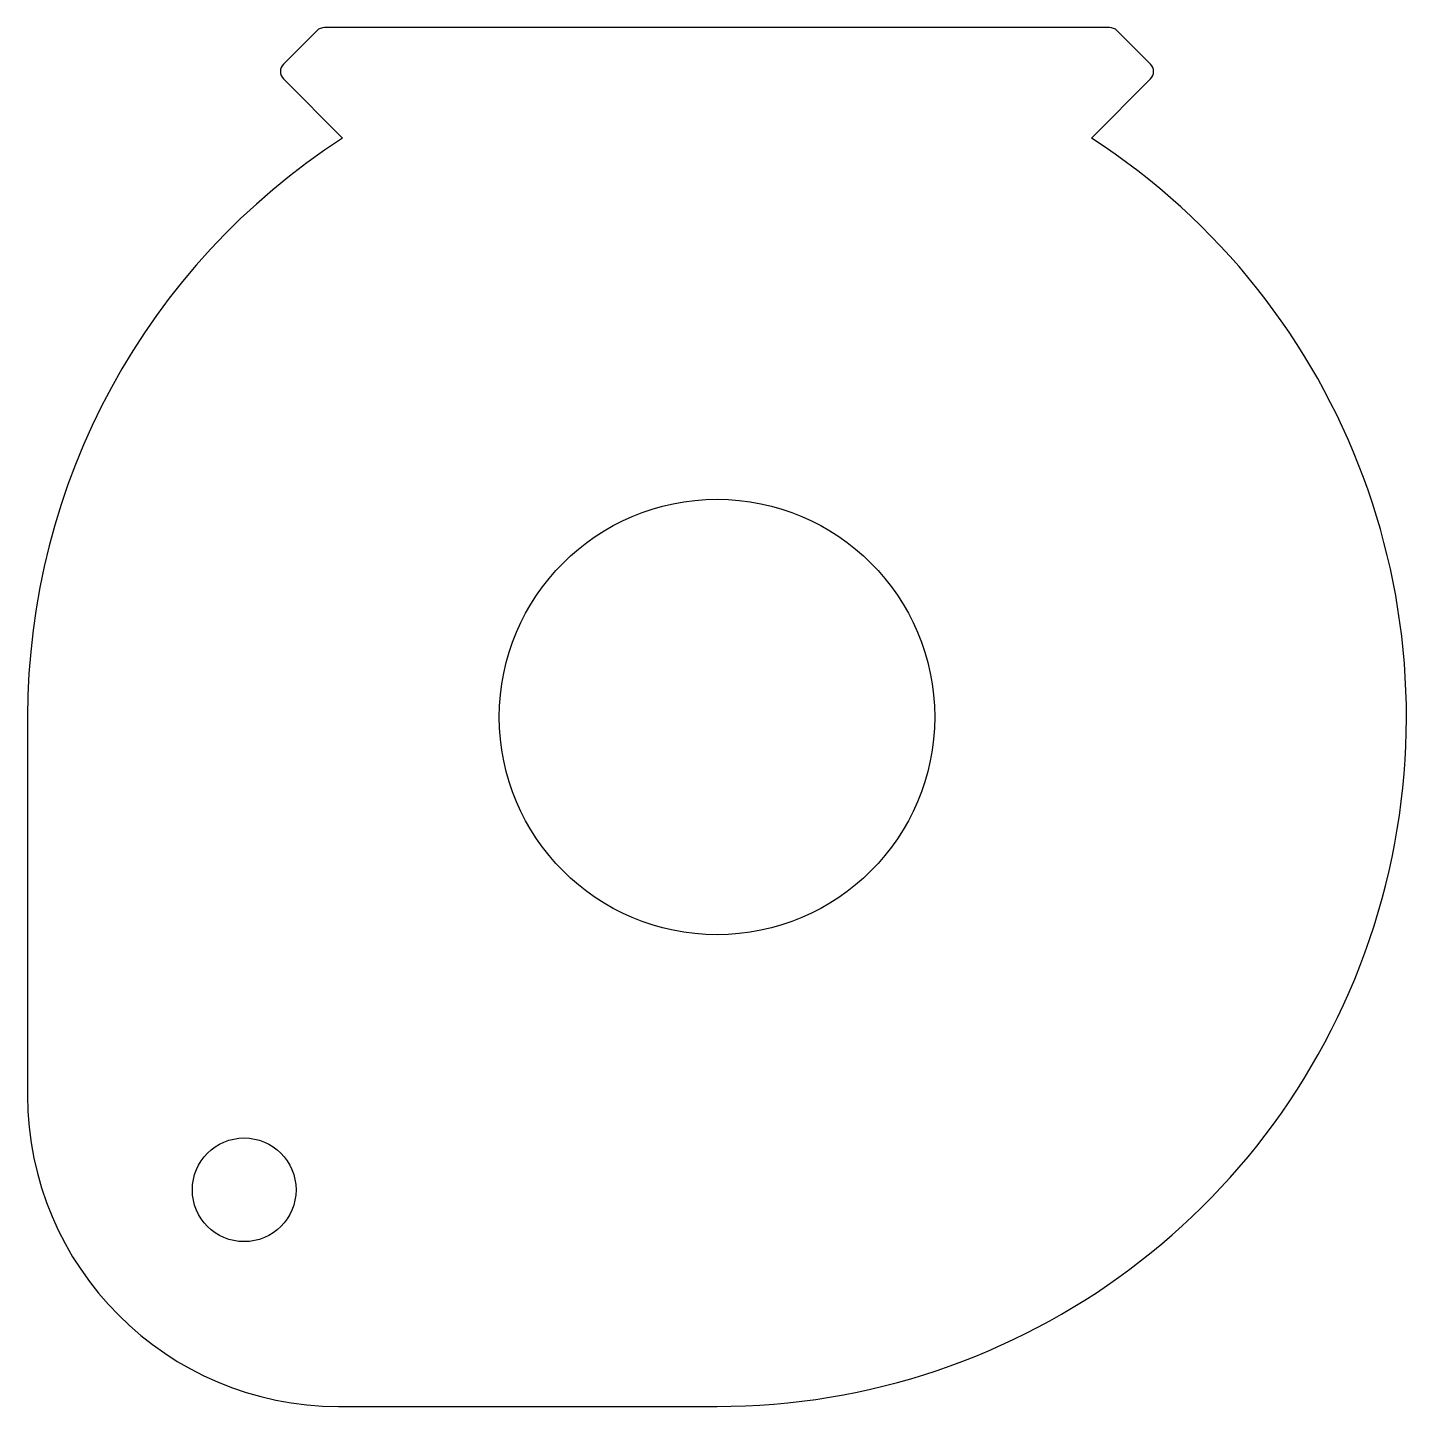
# Model space of a CAD drawing. Header units: millimetres. Extents: x -33.2 to 33.2, y -33.2 to 33.3.
import ezdxf

# ---------------------------------------------------------------- set-up
doc = ezdxf.new("R2010")
doc.units = ezdxf.units.MM

msp = doc.modelspace()

# ---------------------------------------------------------------- linework, layer by layer
at = {"color": 7, "linetype": 'Continuous', "lineweight": 25}
for p, q in [((18.936, 33.25), (-18.936, 33.25)), ((-19.29, 33.104), (-20.911, 31.482)), ((20.911, 31.482), (19.29, 33.104)), ((-20.911, 30.775), (-18.056, 27.92)), ((18.056, 27.92), (20.911, 30.775)), ((-33.25, 0), (-33.25, -18.25)), ((-18.25, -33.25), (0, -33.25))]:
    msp.add_line(p, q, dxfattribs=at)
for centre, radius in [((0, 0), 10.5), ((-22.804, -22.804), 2.5)]:
    msp.add_circle(centre, radius, dxfattribs=at)
for centre, radius, start, end in [((-18.936, 32.75), 0.5, 90, 135), ((18.936, 32.75), 0.5, 45, 90), ((-20.558, 31.129), 0.5, 135, 225), ((20.558, 31.129), 0.5, 315, 45), ((0, 0), 33.25, 122.89109, 180), ((0, 0), 33.25, 270, 57.10891), ((-18.25, -18.25), 15, 180, 270)]:
    msp.add_arc(centre, radius, start, end, dxfattribs=at)

doc.saveas('drawing.dxf')
